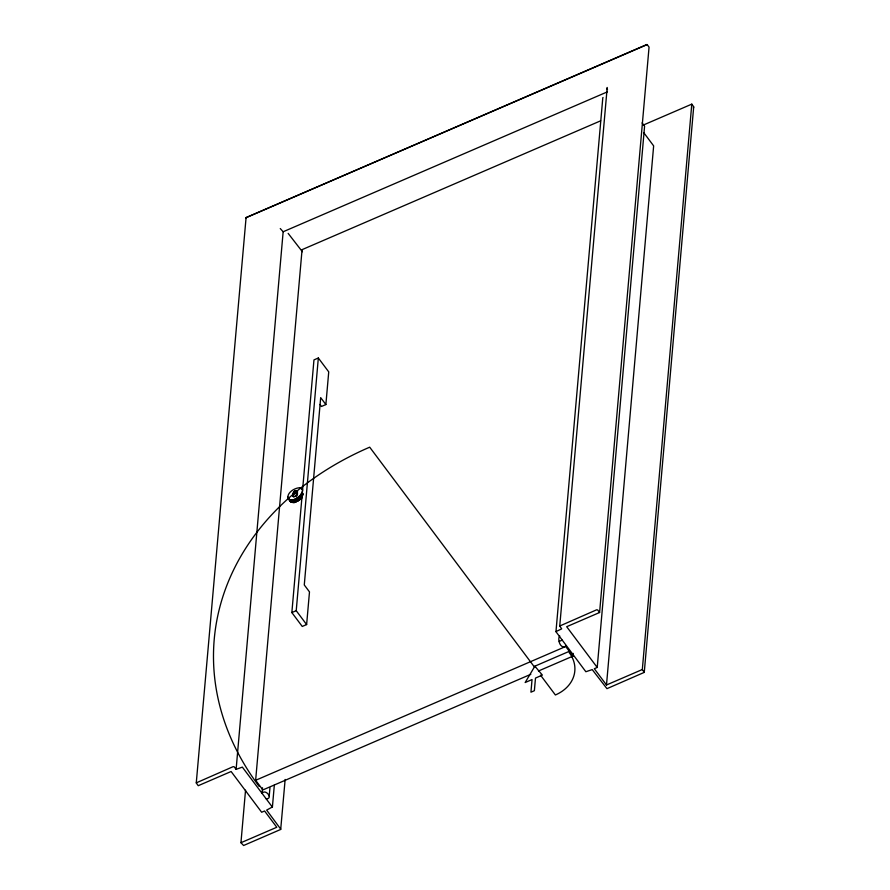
<?xml version="1.0" encoding="UTF-8"?>
<svg xmlns="http://www.w3.org/2000/svg" width="890" height="890" viewBox="0 0 890 890"><rect width="100%" height="100%" fill="white"/><g stroke="black" fill="none" stroke-linecap="round" stroke-linejoin="round"><path stroke-width="1.33" d="M287.926 497.432C287.181 488.51 309.731 482.135 300.242 495.363C297.471 498.211 292.009 502.116 288.327 498.856C285.757 493.394 291.675 505.687 295.435 502.016C297.961 501.192 300.208 499.646 301.999 497.699L300.242 495.363M293.077 496.13C301.677 498.867 295.513 482.692 292.866 495.852C291.575 493.505 295.313 488.877 297.349 491.08C297.672 493.071 297.115 495.418 295.135 496.286C294.067 497.721 291.642 494.974 293.522 496.876M246.085 217.527L196.267 782.933L198.225 785.703L231.122 771.508L261.66 812.247L264.586 810.99L276.779 827.255L240.945 842.719L243.593 845.5L280.695 829.447L285.145 779.451M280.795 829.213L266.655 810.1L272.318 807.019L242.347 767.113L236.117 769.349L234.226 766.824L233.18 766.646L196.278 782.855M603.042 97.488A1.557 1.246 -72.1 0 0 602.797 97.844L555.961 631.7L585.854 671.727L592.228 669.603L606.958 688.66L644.271 672.373L693.699 106.767L691.786 104.141L643.37 125.034M555.972 631.611L561.69 628.863L559.743 626.004L607.214 87.465M644.271 672.373L642.324 669.525L691.786 104.141M606.791 88.321L607.514 89.645M236.117 769.349L283.154 231.767L280.261 228.552M240.945 842.719L245.54 790.187M530.818 674.297L262.862 789.931L255.641 780.296L302.066 249.656L600.65 120.817M262.539 787.772L262.06 793.313C265.543 788.351 273.653 798.931 266.188 798.819M269.225 796.149L269.948 787.839M272.385 807.341L274.32 785.18M325.874 404.561L320.678 397.63L304.28 584.952L309.486 591.894L306.627 624.569L302.255 626.449L291.853 612.576L313.959 359.894L318.331 358.003L328.733 371.875L325.874 404.561L321.501 406.452L320.011 404.472M306.627 624.569L296.225 610.696L318.331 358.003M566.296 645.639C560.923 650.557 556.862 639.487 559.732 635.883M538.483 670.993L572.926 656.13L573.171 653.371M642.324 669.525L606.49 684.977L594.298 668.713L597.223 667.456L566.685 626.705L599.593 612.509L649.055 47.126L647.164 44.6L646.073 44.923M597.223 667.456L644.582 126.202L642.102 122.887M606.49 684.977L653.649 145.882L643.904 132.866M693.722 107.089L693.299 107.946M559.743 626.004L596.656 609.795L597.691 609.984L599.593 612.509M534.868 666.176L525.156 682.53L532.042 679.56L530.941 692.186L534.378 690.707L535.491 678.069L542.377 675.098L534.868 666.176L569.322 651.313M559.243 641.412L562.168 640.133M646.919 44.5L245.796 217.794M245.762 217.727L647.164 44.6M283.154 231.767L607.447 91.826M291.853 612.576L296.225 610.696M255.641 780.296L565.706 646.496L572.926 656.13M288.149 233.369L302.411 251.759M288.327 498.856L291.486 502.238M534.757 667.444L369.695 447.18A321.746 249.69 5 0 0 259.135 786.382M540.53 675.154L555.393 694.979A40.217 31.217 5 0 0 569.211 652.581M301.065 487.82L302.233 489.378M300.753 487.72L301.921 489.278M300.42 487.642L301.599 489.2M302.133 492.593L303.312 494.15M301.944 492.982L303.112 494.551M301.721 493.383L302.889 494.94M301.476 493.783L302.645 495.341M301.198 494.184L302.366 495.741M300.909 494.573L302.077 496.142M300.586 494.974L302.344 497.31M296.915 490.512L297.56 491.347M299.886 495.741L301.643 498.089M299.507 496.119L301.265 498.456M299.118 496.486L300.865 498.823M298.706 496.843L300.453 499.179M298.284 497.187L300.03 499.524M293.822 491.77L294.034 492.048A2.08 1.079 -36.8 0 0 294.857 493.583A2.08 1.079 -36.8 0 0 296.926 490.98A2.08 1.079 -36.8 0 0 293.911 491.97M297.839 497.51L299.596 499.857M297.394 497.833L299.151 500.169M296.949 498.133L298.695 500.469M296.481 498.411L298.239 500.747M296.014 498.678L297.772 501.014M295.547 498.923L297.305 501.259M295.079 499.145L296.837 501.482M294.612 499.346L296.37 501.682M294.145 499.524L295.903 501.86M293.689 499.679L295.435 502.016M293.233 499.813L294.979 502.149M292.788 499.924L294.534 502.26M292.354 500.013L294.101 502.349M291.931 500.069L293.678 502.405M291.52 500.102L293.266 502.438M291.119 500.113L292.877 502.45M290.741 500.091L292.499 502.438M290.385 500.058L292.143 502.394M287.937 497.098L289.695 500.091M290.04 499.991L291.798 502.327M287.948 497.755L291.186 502.127M288.082 498.344L290.663 501.827M290.251 501.426L289.829 500.681M294.957 493.716A2.08 1.079 -36.8 0 0 297.038 491.124A2.08 1.079 -36.8 0 0 294.011 492.103A2.08 1.079 -36.8 0 0 294.957 493.716"/></g></svg>
